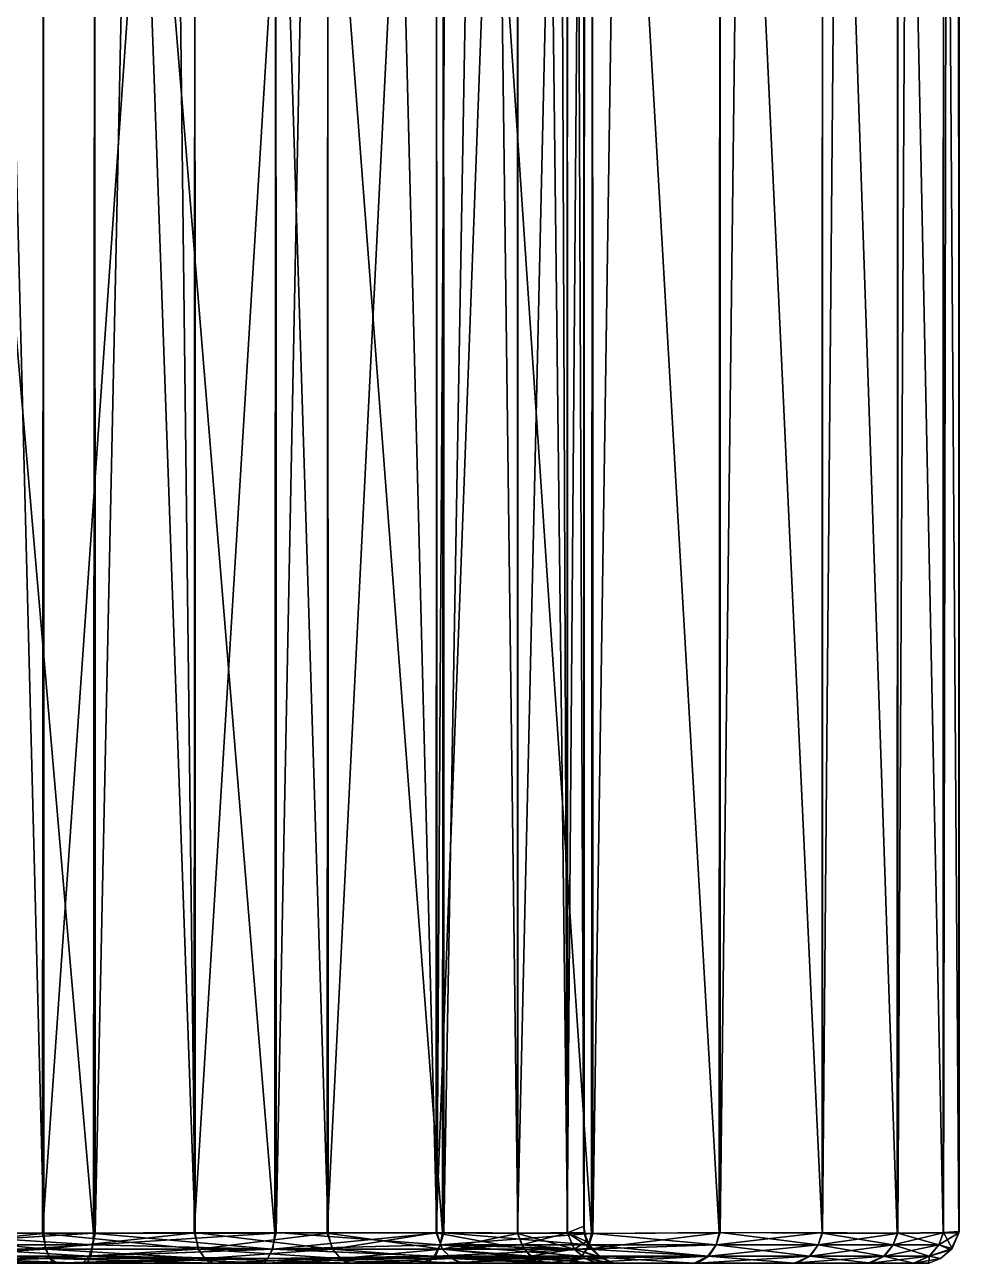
# Model space of a CAD drawing. Extents: x 1024.23 to 1033.17, y -779.2 to -772.4.
# Drawn here: x 1032.423 to 1033.17, y -779.2 to -778.21 of the extents above; entities that cross this region are included whole.
import ezdxf

# ---------------------------------------------------------------- set-up
doc = ezdxf.new("R2010")
doc.units = 0

msp = doc.modelspace()

# ---------------------------------------------------------------- linework, layer by layer
for points in [[(1032.325806, -772.424988, 5.687001), (1032.327148, -779.175659, 5.686722), (1032.478149, -772.424438, 5.650414)], [(1032.478149, -772.424438, 5.650414), (1032.327148, -779.175659, 5.686722), (1032.479492, -779.176147, 5.64992)], [(1032.478149, -772.424438, 5.650414), (1032.479492, -779.176147, 5.64992), (1032.623169, -772.4245, 5.590468)], [(1032.623169, -772.4245, 5.590468), (1032.479492, -779.176147, 5.64992), (1032.624268, -779.175354, 5.590033)], [(1032.623169, -772.4245, 5.590468), (1032.624268, -779.175354, 5.590033), (1032.757202, -772.424988, 5.508614)], [(1032.757202, -772.424988, 5.508614), (1032.624268, -779.175354, 5.590033), (1032.758179, -779.175659, 5.507812)], [(1032.757202, -772.424988, 5.508614), (1032.758179, -779.175659, 5.507812), (1032.876221, -772.424133, 5.406785)], [(1032.876221, -772.424133, 5.406785), (1032.758179, -779.175659, 5.507812), (1032.877197, -779.176147, 5.405822)], [(1032.876221, -772.424133, 5.406785), (1032.877197, -779.176147, 5.405822), (1032.978271, -772.424683, 5.287683)], [(1032.978271, -772.424683, 5.287683), (1032.877197, -779.176147, 5.405822), (1032.979004, -779.175354, 5.286726)], [(1032.978271, -772.424683, 5.287683), (1032.979004, -779.175354, 5.286726), (1033.060425, -772.424988, 5.15386)], [(1033.060425, -772.424988, 5.15386), (1032.979004, -779.175354, 5.286726), (1033.060913, -779.175842, 5.152732)], [(1033.060425, -772.424988, 5.15386), (1033.060913, -779.175842, 5.152732), (1033.120361, -772.424133, 5.009064)], [(1033.120361, -772.424133, 5.009064), (1033.060913, -779.175842, 5.152732), (1033.12085, -779.175903, 5.007745)], [(1033.120361, -772.424133, 5.009064), (1033.12085, -779.175903, 5.007745), (1033.157227, -772.424683, 4.856637)], [(1033.157227, -772.424683, 4.856637), (1033.12085, -779.175903, 5.007745), (1033.157471, -779.175354, 4.855422)], [(1033.157227, -772.424683, 4.856637), (1033.157471, -779.175354, 4.855422), (1033.170044, -772.430176, 4.699555)], [(1033.170044, -772.430176, 4.699555), (1033.157471, -779.175354, 4.855422), (1033.169922, -779.174377, 4.697008)], [(1033.169922, -779.174377, 4.697008), (1033.1698, -773.460022, 3.916914), (1033.170044, -772.430176, 4.699555)], [(1033.169922, -779.174377, 4.697008), (1033.1698, -776.00177, 3.924861), (1033.1698, -773.460022, 3.916914)], [(1032.307007, -779.175354, 5.386344), (1032.350342, -775.750183, 5.372836), (1032.438599, -779.176147, 5.346529)], [(1032.438599, -779.176147, 5.346529), (1032.350342, -775.750183, 5.372836), (1032.437866, -775.750183, 5.34627)], [(1032.438599, -779.176147, 5.346529), (1032.437866, -775.750183, 5.34627), (1032.55957, -779.175659, 5.281606)], [(1032.55957, -779.175659, 5.281606), (1032.437866, -775.750183, 5.34627), (1032.518555, -775.750183, 5.303131)], [(1032.55957, -779.175659, 5.281606), (1032.518555, -775.750183, 5.303131), (1032.558838, -775.750183, 5.281583)], [(1032.55957, -779.175659, 5.281606), (1032.558838, -775.750183, 5.281583), (1032.665649, -779.175903, 5.194431)], [(1032.665649, -779.175903, 5.194431), (1032.558838, -775.750183, 5.281583), (1032.665039, -775.750183, 5.19453)], [(1032.665649, -779.175903, 5.194431), (1032.665039, -775.750183, 5.19453), (1032.752563, -779.175354, 5.08829)], [(1032.752563, -779.175354, 5.08829), (1032.665039, -775.750183, 5.19453), (1032.751953, -775.750183, 5.088454)], [(1032.752563, -779.175354, 5.08829), (1032.751953, -775.750183, 5.088454), (1032.77356, -775.750183, 5.048143)], [(1032.752563, -779.175354, 5.08829), (1032.77356, -775.750183, 5.048143), (1032.817383, -779.176147, 4.967124)], [(1032.817383, -779.176147, 4.967124), (1032.77356, -775.750183, 5.048143), (1032.816772, -775.750183, 4.967433)], [(1032.817383, -779.176147, 4.967124), (1032.816772, -775.750183, 4.967433), (1032.857056, -779.175659, 4.835631)], [(1032.857056, -779.175659, 4.835631), (1032.816772, -775.750183, 4.967433), (1032.843262, -775.750183, 4.879859)], [(1032.857056, -779.175659, 4.835631), (1032.843262, -775.750183, 4.879859), (1032.856567, -775.750183, 4.836118)], [(1032.857056, -779.175659, 4.835631), (1032.856567, -775.750183, 4.836118), (1032.869995, -779.170166, 4.699555)], [(1032.869995, -779.170166, 4.699555), (1032.856567, -775.750183, 4.836118), (1032.869995, -775.750183, 4.699555)], [(1032.869995, -779.170166, 4.699555), (1032.869995, -775.750183, 4.699555), (1032.870239, -777.198608, 3.924685)], [(1033.169556, -777.143372, 3.916535), (1033.1698, -776.00177, 3.924861), (1033.169922, -779.174377, 4.697008)], [(1033.169922, -779.174377, 4.697008), (1033.169434, -777.201233, 3.923361), (1033.169556, -777.143372, 3.916535)], [(1032.870239, -777.198608, 3.924685), (1032.870605, -777.25708, 3.916003), (1032.869995, -779.170166, 4.699555)], [(1033.169922, -779.174377, 4.697008), (1033.169434, -777.259033, 3.915469), (1033.169434, -777.201233, 3.923361)], [(1032.869995, -779.170166, 4.699555), (1032.870605, -777.25708, 3.916003), (1032.870605, -777.311157, 3.893895)], [(1033.169434, -777.312927, 3.892862), (1033.169434, -777.259033, 3.915469), (1033.169922, -779.174377, 4.697008)], [(1032.869995, -779.170166, 4.699555), (1032.870605, -777.311157, 3.893895), (1032.870605, -777.357666, 3.85854)], [(1033.169922, -779.174377, 4.697008), (1033.169434, -777.359131, 3.857082), (1033.169434, -777.312927, 3.892862)], [(1032.870605, -777.357666, 3.85854), (1032.870605, -777.393433, 3.812354), (1032.869995, -779.170166, 4.699555)], [(1033.169922, -779.174377, 4.697008), (1033.169434, -777.39447, 3.810566), (1033.169434, -777.359131, 3.857082)], [(1032.869995, -779.170166, 4.699555), (1032.870605, -777.393433, 3.812354), (1032.870483, -777.417358, 3.755926)], [(1033.170044, -777.427429, 3.741761), (1033.169434, -777.39447, 3.810566), (1033.169922, -779.174377, 4.697008)], [(1032.869995, -779.170166, 4.699555), (1032.870483, -777.417358, 3.755926), (1032.870361, -779.175476, 3.49828)], [(1032.870361, -779.175476, 3.49828), (1032.870483, -777.417358, 3.755926), (1032.870483, -777.424316, 3.500329)], [(1032.4375, -779.176147, 2.852168), (1032.438599, -777.424133, 2.852584), (1032.30603, -779.175659, 2.812492)], [(1032.30603, -779.175659, 2.812492), (1032.438599, -777.424133, 2.852584), (1032.307007, -777.424988, 2.81277)], [(1032.325806, -779.175354, 2.512113), (1032.327148, -777.424683, 2.512391), (1032.478149, -779.175903, 2.548699)], [(1032.478149, -779.175903, 2.548699), (1032.327148, -777.424683, 2.512391), (1032.479492, -777.424133, 2.549193)], [(1032.4375, -779.176147, 2.852168), (1032.55957, -777.424683, 2.917508), (1032.438599, -777.424133, 2.852584)], [(1032.558716, -779.175354, 2.917026), (1032.55957, -777.424683, 2.917508), (1032.4375, -779.176147, 2.852168)], [(1032.478149, -779.175903, 2.548699), (1032.479492, -777.424133, 2.549193), (1032.623169, -779.175842, 2.608645)], [(1032.623169, -779.175842, 2.608645), (1032.479492, -777.424133, 2.549193), (1032.624268, -777.424988, 2.60908)], [(1032.664917, -779.175903, 3.003859), (1032.665649, -777.424377, 3.004682), (1032.558716, -779.175354, 2.917026)], [(1032.558716, -779.175354, 2.917026), (1032.665649, -777.424377, 3.004682), (1032.55957, -777.424683, 2.917508)], [(1032.623169, -779.175842, 2.608645), (1032.624268, -777.424988, 2.60908), (1032.757202, -779.175354, 2.6905)], [(1032.757202, -779.175354, 2.6905), (1032.624268, -777.424988, 2.60908), (1032.758179, -777.424683, 2.6913)], [(1032.664917, -779.175903, 3.003859), (1032.752563, -777.424988, 3.110823), (1032.665649, -777.424377, 3.004682)], [(1032.752075, -779.175659, 3.109949), (1032.752563, -777.424988, 3.110823), (1032.664917, -779.175903, 3.003859)], [(1032.817017, -779.176147, 3.230983), (1032.817383, -777.424133, 3.231989), (1032.752075, -779.175659, 3.109949)], [(1032.752075, -779.175659, 3.109949), (1032.817383, -777.424133, 3.231989), (1032.752563, -777.424988, 3.110823)], [(1032.757202, -779.175354, 2.6905), (1032.758179, -777.424683, 2.6913), (1032.876221, -779.176147, 2.792327)], [(1032.876221, -779.176147, 2.792327), (1032.758179, -777.424683, 2.6913), (1032.877197, -777.424133, 2.793291)], [(1032.817017, -779.176147, 3.230983), (1032.857056, -777.424683, 3.363482), (1032.817383, -777.424133, 3.231989)], [(1032.856812, -779.175293, 3.362523), (1032.857056, -777.424683, 3.363482), (1032.817017, -779.176147, 3.230983)], [(1032.870361, -779.175476, 3.49828), (1032.870483, -777.424316, 3.500329), (1032.856812, -779.175293, 3.362523)], [(1032.856812, -779.175293, 3.362523), (1032.870483, -777.424316, 3.500329), (1032.857056, -777.424683, 3.363482)], [(1032.876221, -779.176147, 2.792327), (1032.877197, -777.424133, 2.793291), (1032.978271, -779.175659, 2.91143)], [(1032.978271, -779.175659, 2.91143), (1032.877197, -777.424133, 2.793291), (1032.979004, -777.424988, 2.912387)], [(1032.978271, -779.175659, 2.91143), (1032.979004, -777.424988, 2.912387), (1033.060425, -779.175354, 3.045252)], [(1033.060425, -779.175354, 3.045252), (1032.979004, -777.424988, 2.912387), (1033.060913, -777.4245, 3.046382)], [(1033.060425, -779.175354, 3.045252), (1033.060913, -777.4245, 3.046382), (1033.120361, -779.176147, 3.190049)], [(1033.120361, -779.176147, 3.190049), (1033.060913, -777.4245, 3.046382), (1033.12085, -777.424377, 3.191369)], [(1033.120361, -779.176147, 3.190049), (1033.12085, -777.424377, 3.191369), (1033.157227, -779.175659, 3.342476)], [(1033.157227, -779.175659, 3.342476), (1033.12085, -777.424377, 3.191369), (1033.157471, -777.424988, 3.34369)], [(1033.157227, -779.175659, 3.342476), (1033.157471, -777.424988, 3.34369), (1033.169678, -779.175659, 3.499556)], [(1033.169678, -779.175659, 3.499556), (1033.157471, -777.424988, 3.34369), (1033.169434, -777.42395, 3.499557)], [(1033.170044, -777.427429, 3.741761), (1033.169678, -779.175659, 3.499556), (1033.169434, -777.42395, 3.499557)], [(1033.170044, -777.427429, 3.741761), (1033.169922, -779.174377, 4.697008), (1033.169678, -779.175659, 3.499556)], [(1032.872314, -779.182373, 4.699555), (1032.857056, -779.175659, 4.835631), (1032.869995, -779.170166, 4.699555)], [(1032.869995, -779.170166, 4.699555), (1032.870361, -779.175476, 3.49828), (1032.872314, -779.182373, 4.699555)], [(1032.307983, -779.188599, 2.807153), (1032.44043, -779.188599, 2.847373), (1032.30603, -779.175659, 2.812492)], [(1032.30603, -779.175659, 2.812492), (1032.44043, -779.188599, 2.847373), (1032.4375, -779.176147, 2.852168)], [(1032.307007, -779.175354, 5.386344), (1032.438599, -779.176147, 5.346529), (1032.307495, -779.188599, 5.392053)], [(1032.307495, -779.188599, 5.392053), (1032.438599, -779.176147, 5.346529), (1032.439941, -779.188599, 5.351921)], [(1032.325806, -779.18512, 2.51584), (1032.325806, -779.175354, 2.512113), (1032.478149, -779.175903, 2.548699)], [(1032.477783, -779.18512, 5.646788), (1032.327148, -779.175659, 5.686722), (1032.325806, -779.18512, 5.683273)], [(1032.325806, -779.18512, 2.51584), (1032.478149, -779.175903, 2.548699), (1032.477783, -779.18512, 2.552325)], [(1032.477783, -779.18512, 5.646788), (1032.479492, -779.176147, 5.64992), (1032.327148, -779.175659, 5.686722)], [(1032.558716, -779.175354, 2.917026), (1032.4375, -779.176147, 2.852168), (1032.562378, -779.188599, 2.912657)], [(1032.562378, -779.188599, 2.912657), (1032.4375, -779.176147, 2.852168), (1032.44043, -779.188599, 2.847373)], [(1032.55957, -779.175659, 5.281606), (1032.439941, -779.188599, 5.351921), (1032.438599, -779.176147, 5.346529)], [(1032.562012, -779.188599, 5.28672), (1032.439941, -779.188599, 5.351921), (1032.55957, -779.175659, 5.281606)], [(1032.477783, -779.18512, 2.552325), (1032.478149, -779.175903, 2.548699), (1032.623169, -779.175842, 2.608645)], [(1032.477783, -779.18512, 2.552325), (1032.623169, -779.175842, 2.608645), (1032.621582, -779.188599, 2.614051)], [(1032.620972, -779.188599, 5.585334), (1032.479492, -779.176147, 5.64992), (1032.477783, -779.18512, 5.646788)], [(1032.620972, -779.188599, 5.585334), (1032.624268, -779.175354, 5.590033), (1032.479492, -779.176147, 5.64992)], [(1032.562378, -779.188599, 2.912657), (1032.669434, -779.188599, 3.000496), (1032.558716, -779.175354, 2.917026)], [(1032.558716, -779.175354, 2.917026), (1032.669434, -779.188599, 3.000496), (1032.664917, -779.175903, 3.003859)], [(1032.665649, -779.175903, 5.194431), (1032.562012, -779.188599, 5.28672), (1032.55957, -779.175659, 5.281606)], [(1032.669067, -779.188599, 5.198953), (1032.562012, -779.188599, 5.28672), (1032.665649, -779.175903, 5.194431)], [(1032.755371, -779.18512, 5.505319), (1032.624268, -779.175354, 5.590033), (1032.620972, -779.188599, 5.585334)], [(1032.621582, -779.188599, 2.614051), (1032.623169, -779.175842, 2.608645), (1032.757202, -779.175354, 2.6905)], [(1032.621582, -779.188599, 2.614051), (1032.757202, -779.175354, 2.6905), (1032.755371, -779.18512, 2.693794)], [(1032.755371, -779.18512, 5.505319), (1032.758179, -779.175659, 5.507812), (1032.624268, -779.175354, 5.590033)], [(1032.664917, -779.175903, 3.003859), (1032.757202, -779.188599, 3.107513), (1032.752075, -779.175659, 3.109949)], [(1032.669434, -779.188599, 3.000496), (1032.757202, -779.188599, 3.107513), (1032.664917, -779.175903, 3.003859)], [(1032.752563, -779.175354, 5.08829), (1032.669067, -779.188599, 5.198953), (1032.665649, -779.175903, 5.194431)], [(1032.756958, -779.188599, 5.091995), (1032.669067, -779.188599, 5.198953), (1032.752563, -779.175354, 5.08829)], [(1032.757202, -779.188599, 3.107513), (1032.822388, -779.188599, 3.229595), (1032.752075, -779.175659, 3.109949)], [(1032.752075, -779.175659, 3.109949), (1032.822388, -779.188599, 3.229595), (1032.817017, -779.176147, 3.230983)], [(1032.752563, -779.175354, 5.08829), (1032.817383, -779.176147, 4.967124), (1032.756958, -779.188599, 5.091995)], [(1032.755371, -779.18512, 2.693794), (1032.757202, -779.175354, 2.6905), (1032.876221, -779.176147, 2.792327)], [(1032.874268, -779.18512, 5.403819), (1032.758179, -779.175659, 5.507812), (1032.755371, -779.18512, 5.505319)], [(1032.755371, -779.18512, 2.693794), (1032.876221, -779.176147, 2.792327), (1032.873047, -779.188599, 2.79692)], [(1032.756958, -779.188599, 5.091995), (1032.817383, -779.176147, 4.967124), (1032.820435, -779.18512, 4.968971)], [(1032.874268, -779.18512, 5.403819), (1032.877197, -779.176147, 5.405822), (1032.758179, -779.175659, 5.507812)], [(1032.856812, -779.175293, 3.362523), (1032.817017, -779.176147, 3.230983), (1032.862549, -779.188599, 3.362055)], [(1032.862549, -779.188599, 3.362055), (1032.817017, -779.176147, 3.230983), (1032.822388, -779.188599, 3.229595)], [(1032.857056, -779.175659, 4.835631), (1032.820435, -779.18512, 4.968971), (1032.817383, -779.176147, 4.967124)], [(1032.862427, -779.188599, 4.837527), (1032.820435, -779.18512, 4.968971), (1032.857056, -779.175659, 4.835631)], [(1032.862549, -779.188599, 3.362055), (1032.87561, -779.187988, 3.499556), (1032.856812, -779.175293, 3.362523)], [(1032.856812, -779.175293, 3.362523), (1032.87561, -779.187988, 3.499556), (1032.870361, -779.175476, 3.49828)], [(1032.872314, -779.182373, 4.699555), (1032.862427, -779.188599, 4.837527), (1032.857056, -779.175659, 4.835631)], [(1032.872314, -779.182373, 4.699555), (1032.870361, -779.175476, 3.49828), (1032.87561, -779.187988, 3.499556)], [(1032.873047, -779.188599, 2.79692), (1032.876221, -779.176147, 2.792327), (1032.978271, -779.175659, 2.91143)], [(1032.873047, -779.188599, 2.79692), (1032.978271, -779.175659, 2.91143), (1032.975708, -779.18512, 2.914135)], [(1032.975708, -779.18512, 5.284977), (1032.877197, -779.176147, 5.405822), (1032.874268, -779.18512, 5.403819)], [(1032.975708, -779.18512, 5.284977), (1032.979004, -779.175354, 5.286726), (1032.877197, -779.176147, 5.405822)], [(1032.975708, -779.18512, 2.914135), (1032.978271, -779.175659, 2.91143), (1033.060425, -779.175354, 3.045252)], [(1032.975708, -779.18512, 2.914135), (1033.060425, -779.175354, 3.045252), (1033.057373, -779.18512, 3.047392)], [(1033.057373, -779.18512, 5.151721), (1032.979004, -779.175354, 5.286726), (1032.975708, -779.18512, 5.284977)], [(1033.057373, -779.18512, 5.151721), (1033.060913, -779.175842, 5.152732), (1032.979004, -779.175354, 5.286726)], [(1033.057373, -779.18512, 3.047392), (1033.060425, -779.175354, 3.045252), (1033.120361, -779.176147, 3.190049)], [(1033.11731, -779.18512, 5.007329), (1033.060913, -779.175842, 5.152732), (1033.057373, -779.18512, 5.151721)], [(1033.057373, -779.18512, 3.047392), (1033.120361, -779.176147, 3.190049), (1033.11731, -779.18512, 3.191783)], [(1033.11731, -779.18512, 5.007329), (1033.12085, -779.175903, 5.007745), (1033.060913, -779.175842, 5.152732)], [(1033.11731, -779.18512, 3.191783), (1033.120361, -779.176147, 3.190049), (1033.157227, -779.175659, 3.342476)], [(1033.11731, -779.18512, 3.191783), (1033.157227, -779.175659, 3.342476), (1033.153687, -779.18512, 3.343752)], [(1033.153687, -779.18512, 4.855361), (1033.12085, -779.175903, 5.007745), (1033.11731, -779.18512, 5.007329)], [(1033.153687, -779.18512, 4.855361), (1033.157471, -779.175354, 4.855422), (1033.12085, -779.175903, 5.007745)], [(1033.164429, -779.187988, 4.699554), (1033.157471, -779.175354, 4.855422), (1033.153687, -779.18512, 4.855361)], [(1033.153687, -779.18512, 3.343752), (1033.157227, -779.175659, 3.342476), (1033.169678, -779.175659, 3.499556)], [(1033.153687, -779.18512, 3.343752), (1033.169678, -779.175659, 3.499556), (1033.163452, -779.189087, 3.499557)], [(1033.164429, -779.187988, 4.699554), (1033.169922, -779.174377, 4.697008), (1033.157471, -779.175354, 4.855422)], [(1033.164429, -779.187988, 4.699554), (1033.163452, -779.189087, 3.499557), (1033.169678, -779.175659, 3.499556)], [(1033.164429, -779.187988, 4.699554), (1033.169678, -779.175659, 3.499556), (1033.169922, -779.174377, 4.697008)], [(1032.307495, -779.188599, 5.392053), (1032.439941, -779.188599, 5.351921), (1032.309448, -779.196106, 5.400816)], [(1032.309448, -779.196106, 2.798298), (1032.443604, -779.196106, 2.838985), (1032.307983, -779.188599, 2.807153)], [(1032.307983, -779.188599, 2.807153), (1032.443604, -779.196106, 2.838985), (1032.44043, -779.188599, 2.847373)], [(1032.309448, -779.196106, 5.400816), (1032.439941, -779.188599, 5.351921), (1032.443604, -779.196106, 5.360128)], [(1032.474854, -779.194214, 5.639756), (1032.325806, -779.18512, 5.683273), (1032.323975, -779.194214, 5.675865)], [(1032.325195, -779.194214, 2.523446), (1032.325806, -779.18512, 2.51584), (1032.477783, -779.18512, 2.552325)], [(1032.325195, -779.194214, 2.523446), (1032.477783, -779.18512, 2.552325), (1032.476074, -779.194214, 2.55975)], [(1032.474854, -779.194214, 5.639756), (1032.477783, -779.18512, 5.646788), (1032.325806, -779.18512, 5.683273)], [(1032.562012, -779.188599, 5.28672), (1032.443604, -779.196106, 5.360128), (1032.439941, -779.188599, 5.351921)], [(1032.562378, -779.188599, 2.912657), (1032.44043, -779.188599, 2.847373), (1032.567261, -779.196106, 2.905057)], [(1032.567261, -779.196106, 2.905057), (1032.44043, -779.188599, 2.847373), (1032.443604, -779.196106, 2.838985)], [(1032.567261, -779.196106, 5.294055), (1032.443604, -779.196106, 5.360128), (1032.562012, -779.188599, 5.28672)], [(1032.620972, -779.188599, 5.585334), (1032.477783, -779.18512, 5.646788), (1032.474854, -779.194214, 5.639756)], [(1032.617188, -779.196106, 5.577195), (1032.620972, -779.188599, 5.585334), (1032.474854, -779.194214, 5.639756)], [(1032.476074, -779.194214, 2.55975), (1032.477783, -779.18512, 2.552325), (1032.621582, -779.188599, 2.614051)], [(1032.476074, -779.194214, 2.55975), (1032.621582, -779.188599, 2.614051), (1032.617188, -779.196106, 2.621918)], [(1032.669067, -779.188599, 5.198953), (1032.567261, -779.196106, 5.294055), (1032.562012, -779.188599, 5.28672)], [(1032.567261, -779.196106, 2.905057), (1032.675659, -779.196106, 2.993978), (1032.562378, -779.188599, 2.912657)], [(1032.562378, -779.188599, 2.912657), (1032.675659, -779.196106, 2.993978), (1032.669434, -779.188599, 3.000496)], [(1032.675659, -779.196106, 5.205135), (1032.567261, -779.196106, 5.294055), (1032.669067, -779.188599, 5.198953)], [(1032.617188, -779.196106, 2.621918), (1032.621582, -779.188599, 2.614051), (1032.751465, -779.194214, 2.700319)], [(1032.750488, -779.194214, 5.499545), (1032.620972, -779.188599, 5.585334), (1032.617188, -779.196106, 5.577195)], [(1032.750488, -779.194214, 5.499545), (1032.755371, -779.18512, 5.505319), (1032.620972, -779.188599, 5.585334)], [(1032.621582, -779.188599, 2.614051), (1032.755371, -779.18512, 2.693794), (1032.751465, -779.194214, 2.700319)], [(1032.756958, -779.188599, 5.091995), (1032.675659, -779.196106, 5.205135), (1032.669067, -779.188599, 5.198953)], [(1032.675659, -779.196106, 2.993978), (1032.764526, -779.196106, 3.102325), (1032.669434, -779.188599, 3.000496)], [(1032.669434, -779.188599, 3.000496), (1032.764526, -779.196106, 3.102325), (1032.757202, -779.188599, 3.107513)], [(1032.764526, -779.196106, 5.096788), (1032.675659, -779.196106, 5.205135), (1032.756958, -779.188599, 5.091995)], [(1032.868408, -779.194214, 5.398892), (1032.755371, -779.18512, 5.505319), (1032.750488, -779.194214, 5.499545)], [(1032.751465, -779.194214, 2.700319), (1032.755371, -779.18512, 2.693794), (1032.873047, -779.188599, 2.79692)], [(1032.751465, -779.194214, 2.700319), (1032.873047, -779.188599, 2.79692), (1032.866455, -779.196106, 2.803059)], [(1032.868408, -779.194214, 5.398892), (1032.874268, -779.18512, 5.403819), (1032.755371, -779.18512, 5.505319)], [(1032.756958, -779.188599, 5.091995), (1032.820435, -779.18512, 4.968971), (1032.827271, -779.194214, 4.972352)], [(1032.756958, -779.188599, 5.091995), (1032.827271, -779.194214, 4.972352), (1032.764526, -779.196106, 5.096788)], [(1032.764526, -779.196106, 3.102325), (1032.830566, -779.196106, 3.225939), (1032.757202, -779.188599, 3.107513)], [(1032.757202, -779.188599, 3.107513), (1032.830566, -779.196106, 3.225939), (1032.822388, -779.188599, 3.229595)], [(1032.862427, -779.188599, 4.837527), (1032.827271, -779.194214, 4.972352), (1032.820435, -779.18512, 4.968971)], [(1032.862549, -779.188599, 3.362055), (1032.822388, -779.188599, 3.229595), (1032.871216, -779.196106, 3.360068)], [(1032.871216, -779.196106, 3.360068), (1032.822388, -779.188599, 3.229595), (1032.830566, -779.196106, 3.225939)], [(1032.871216, -779.196106, 4.839046), (1032.827271, -779.194214, 4.972352), (1032.862427, -779.188599, 4.837527)], [(1032.882202, -779.19458, 4.699561), (1032.862427, -779.188599, 4.837527), (1032.872314, -779.182373, 4.699555)], [(1032.882202, -779.19458, 4.699561), (1032.871216, -779.196106, 4.839046), (1032.862427, -779.188599, 4.837527)], [(1032.862549, -779.188599, 3.362055), (1032.88501, -779.196106, 3.499557), (1032.87561, -779.187988, 3.499556)], [(1032.871216, -779.196106, 3.360068), (1032.88501, -779.196106, 3.499557), (1032.862549, -779.188599, 3.362055)], [(1032.866455, -779.196106, 2.803059), (1032.873047, -779.188599, 2.79692), (1032.969971, -779.194214, 2.919119)], [(1032.969238, -779.194214, 5.281025), (1032.874268, -779.18512, 5.403819), (1032.868408, -779.194214, 5.398892)], [(1032.872314, -779.182373, 4.699555), (1032.87561, -779.187988, 3.499556), (1032.882202, -779.19458, 4.699561)], [(1032.873047, -779.188599, 2.79692), (1032.975708, -779.18512, 2.914135), (1032.969971, -779.194214, 2.919119)], [(1032.969238, -779.194214, 5.281025), (1032.975708, -779.18512, 5.284977), (1032.874268, -779.18512, 5.403819)], [(1032.882202, -779.19458, 4.699561), (1032.87561, -779.187988, 3.499556), (1032.88501, -779.196106, 3.499557)], [(1033.050293, -779.194214, 5.148837), (1032.975708, -779.18512, 5.284977), (1032.969238, -779.194214, 5.281025)], [(1032.969971, -779.194214, 2.919119), (1032.975708, -779.18512, 2.914135), (1033.057373, -779.18512, 3.047392)], [(1032.969971, -779.194214, 2.919119), (1033.057373, -779.18512, 3.047392), (1033.050903, -779.194214, 3.051411)], [(1033.050293, -779.194214, 5.148837), (1033.057373, -779.18512, 5.151721), (1032.975708, -779.18512, 5.284977)], [(1033.109863, -779.194214, 5.005586), (1033.057373, -779.18512, 5.151721), (1033.050293, -779.194214, 5.148837)], [(1033.050903, -779.194214, 3.051411), (1033.057373, -779.18512, 3.047392), (1033.11731, -779.18512, 3.191783)], [(1033.050903, -779.194214, 3.051411), (1033.11731, -779.18512, 3.191783), (1033.110229, -779.194214, 3.194736)], [(1033.109863, -779.194214, 5.005586), (1033.11731, -779.18512, 5.007329), (1033.057373, -779.18512, 5.151721)], [(1033.146118, -779.194214, 4.8548), (1033.11731, -779.18512, 5.007329), (1033.109863, -779.194214, 5.005586)], [(1033.110229, -779.194214, 3.194736), (1033.11731, -779.18512, 3.191783), (1033.153687, -779.18512, 3.343752)], [(1033.110229, -779.194214, 3.194736), (1033.153687, -779.18512, 3.343752), (1033.146362, -779.194214, 3.345568)], [(1033.146118, -779.194214, 4.8548), (1033.153687, -779.18512, 4.855361), (1033.11731, -779.18512, 5.007329)], [(1033.164429, -779.187988, 4.699554), (1033.153687, -779.18512, 4.855361), (1033.146118, -779.194214, 4.8548)], [(1033.155029, -779.196106, 4.699555), (1033.164429, -779.187988, 4.699554), (1033.146118, -779.194214, 4.8548)], [(1033.146362, -779.194214, 3.345568), (1033.153687, -779.18512, 3.343752), (1033.163452, -779.189087, 3.499557)], [(1033.146362, -779.194214, 3.345568), (1033.163452, -779.189087, 3.499557), (1033.155029, -779.196106, 3.499557)], [(1033.155029, -779.196106, 4.699555), (1033.163452, -779.189087, 3.499557), (1033.164429, -779.187988, 4.699554)], [(1033.155029, -779.196106, 4.699555), (1033.155029, -779.196106, 3.499557), (1033.163452, -779.189087, 3.499557)], [(1032.309448, -779.196106, 5.400816), (1032.443604, -779.196106, 5.360128), (1032.30957, -779.199707, 5.410259)], [(1032.312988, -779.199707, 2.789523), (1032.449097, -779.199829, 2.830809), (1032.309448, -779.196106, 2.798298)], [(1032.309448, -779.196106, 2.798298), (1032.449097, -779.199829, 2.830809), (1032.443604, -779.196106, 2.838985)], [(1032.30957, -779.199707, 5.410259), (1032.443604, -779.196106, 5.360128), (1032.445557, -779.199829, 5.36977)], [(1032.445557, -779.199829, 5.36977), (1032.469482, -779.199707, 5.628175), (1032.30957, -779.199707, 5.410259)], [(1032.30957, -779.199707, 5.410259), (1032.469482, -779.199707, 5.628175), (1032.320557, -779.199707, 5.663589)], [(1032.312988, -779.199707, 2.789523), (1032.324707, -779.199707, 2.536194), (1032.449097, -779.199829, 2.830809)], [(1032.469482, -779.199707, 5.628175), (1032.323975, -779.194214, 5.675865), (1032.320557, -779.199707, 5.663589)], [(1032.469482, -779.199707, 5.628175), (1032.474854, -779.194214, 5.639756), (1032.323975, -779.194214, 5.675865)], [(1032.324707, -779.199707, 2.536194), (1032.325195, -779.194214, 2.523446), (1032.476074, -779.194214, 2.55975)], [(1032.324707, -779.199707, 2.536194), (1032.476074, -779.194214, 2.55975), (1032.473267, -779.199585, 2.571676)], [(1032.449097, -779.199829, 2.830809), (1032.324707, -779.199707, 2.536194), (1032.473267, -779.199585, 2.571676)], [(1032.567261, -779.196106, 5.294055), (1032.445557, -779.199829, 5.36977), (1032.443604, -779.196106, 5.360128)], [(1032.567261, -779.196106, 2.905057), (1032.443604, -779.196106, 2.838985), (1032.573853, -779.199707, 2.898288)], [(1032.573853, -779.199707, 2.898288), (1032.443604, -779.196106, 2.838985), (1032.449097, -779.199829, 2.830809)], [(1032.571045, -779.199707, 5.30273), (1032.445557, -779.199829, 5.36977), (1032.567261, -779.196106, 5.294055)], [(1032.445557, -779.199829, 5.36977), (1032.741821, -779.199707, 5.490183), (1032.611694, -779.199585, 5.570134)], [(1032.445557, -779.199829, 5.36977), (1032.611694, -779.199585, 5.570134), (1032.469482, -779.199707, 5.628175)], [(1032.571045, -779.199707, 5.30273), (1032.741821, -779.199707, 5.490183), (1032.445557, -779.199829, 5.36977)], [(1032.449097, -779.199829, 2.830809), (1032.473267, -779.199585, 2.571676), (1032.614868, -779.199707, 2.631165)], [(1032.449097, -779.199829, 2.830809), (1032.614868, -779.199707, 2.631165), (1032.573853, -779.199707, 2.898288)], [(1032.611694, -779.199585, 5.570134), (1032.474854, -779.194214, 5.639756), (1032.469482, -779.199707, 5.628175)], [(1032.473267, -779.199585, 2.571676), (1032.476074, -779.194214, 2.55975), (1032.617188, -779.196106, 2.621918)], [(1032.473267, -779.199585, 2.571676), (1032.617188, -779.196106, 2.621918), (1032.614868, -779.199707, 2.631165)], [(1032.611694, -779.199585, 5.570134), (1032.617188, -779.196106, 5.577195), (1032.474854, -779.194214, 5.639756)], [(1032.675659, -779.196106, 5.205135), (1032.571045, -779.199707, 5.30273), (1032.567261, -779.196106, 5.294055)], [(1032.573853, -779.199707, 2.898288), (1032.68335, -779.199707, 2.988622), (1032.567261, -779.196106, 2.905057)], [(1032.567261, -779.196106, 2.905057), (1032.68335, -779.199707, 2.988622), (1032.675659, -779.196106, 2.993978)], [(1032.680908, -779.199707, 5.212916), (1032.571045, -779.199707, 5.30273), (1032.675659, -779.196106, 5.205135)], [(1032.680908, -779.199707, 5.212916), (1032.858398, -779.199707, 5.391004), (1032.571045, -779.199707, 5.30273)], [(1032.571045, -779.199707, 5.30273), (1032.858398, -779.199707, 5.391004), (1032.741821, -779.199707, 5.490183)], [(1032.573853, -779.199707, 2.898288), (1032.614868, -779.199707, 2.631165), (1032.745239, -779.199707, 2.711452)], [(1032.573853, -779.199707, 2.898288), (1032.745239, -779.199707, 2.711452), (1032.68335, -779.199707, 2.988622)], [(1032.741821, -779.199707, 5.490183), (1032.617188, -779.196106, 5.577195), (1032.611694, -779.199585, 5.570134)], [(1032.614868, -779.199707, 2.631165), (1032.617188, -779.196106, 2.621918), (1032.751465, -779.194214, 2.700319)], [(1032.614868, -779.199707, 2.631165), (1032.751465, -779.194214, 2.700319), (1032.745239, -779.199707, 2.711452)], [(1032.741821, -779.199707, 5.490183), (1032.750488, -779.194214, 5.499545), (1032.617188, -779.196106, 5.577195)], [(1032.764526, -779.196106, 5.096788), (1032.680908, -779.199707, 5.212916), (1032.675659, -779.196106, 5.205135)], [(1032.68335, -779.199707, 2.988622), (1032.773193, -779.199707, 3.09859), (1032.675659, -779.196106, 2.993978)], [(1032.675659, -779.196106, 2.993978), (1032.773193, -779.199707, 3.09859), (1032.764526, -779.196106, 3.102325)], [(1032.77124, -779.199707, 5.103374), (1032.680908, -779.199707, 5.212916), (1032.764526, -779.196106, 5.096788)], [(1032.77124, -779.199707, 5.103374), (1032.95813, -779.199707, 5.2748), (1032.680908, -779.199707, 5.212916)], [(1032.680908, -779.199707, 5.212916), (1032.95813, -779.199707, 5.2748), (1032.858398, -779.199707, 5.391004)], [(1032.68335, -779.199707, 2.988622), (1032.745239, -779.199707, 2.711452), (1032.86145, -779.199707, 2.811142)], [(1032.68335, -779.199707, 2.988622), (1032.86145, -779.199707, 2.811142), (1032.773193, -779.199707, 3.09859)], [(1032.858398, -779.199707, 5.391004), (1032.750488, -779.194214, 5.499545), (1032.741821, -779.199707, 5.490183)], [(1032.745239, -779.199707, 2.711452), (1032.751465, -779.194214, 2.700319), (1032.866455, -779.196106, 2.803059)], [(1032.745239, -779.199707, 2.711452), (1032.866455, -779.196106, 2.803059), (1032.86145, -779.199707, 2.811142)], [(1032.858398, -779.199707, 5.391004), (1032.868408, -779.194214, 5.398892), (1032.750488, -779.194214, 5.499545)], [(1032.764526, -779.196106, 5.096788), (1032.827271, -779.194214, 4.972352), (1032.77124, -779.199707, 5.103374)], [(1032.773193, -779.199707, 3.09859), (1032.84021, -779.199829, 3.224018), (1032.764526, -779.196106, 3.102325)], [(1032.764526, -779.196106, 3.102325), (1032.84021, -779.199829, 3.224018), (1032.830566, -779.196106, 3.225939)], [(1032.77124, -779.199707, 5.103374), (1032.827271, -779.194214, 4.972352), (1032.838745, -779.199829, 4.978633)], [(1032.838745, -779.199829, 4.978633), (1033.03833, -779.199707, 5.144429), (1032.77124, -779.199707, 5.103374)], [(1032.77124, -779.199707, 5.103374), (1033.03833, -779.199707, 5.144429), (1032.95813, -779.199707, 5.2748)], [(1032.773193, -779.199707, 3.09859), (1032.86145, -779.199707, 2.811142), (1032.960571, -779.199707, 2.927784)], [(1032.773193, -779.199707, 3.09859), (1032.960571, -779.199707, 2.927784), (1032.84021, -779.199829, 3.224018)], [(1032.871216, -779.196106, 4.839046), (1032.838745, -779.199829, 4.978633), (1032.827271, -779.194214, 4.972352)], [(1032.871216, -779.196106, 3.360068), (1032.830566, -779.196106, 3.225939), (1032.880737, -779.199707, 3.359937)], [(1032.880737, -779.199707, 3.359937), (1032.830566, -779.196106, 3.225939), (1032.84021, -779.199829, 3.224018)], [(1032.880005, -779.199707, 4.842538), (1032.838745, -779.199829, 4.978633), (1032.871216, -779.196106, 4.839046)], [(1032.838745, -779.199829, 4.978633), (1033.133423, -779.199707, 4.854308), (1033.0979, -779.199585, 5.002857)], [(1032.838745, -779.199829, 4.978633), (1033.0979, -779.199585, 5.002857), (1033.03833, -779.199707, 5.144429)], [(1032.880005, -779.199707, 4.842538), (1033.133423, -779.199707, 4.854308), (1032.838745, -779.199829, 4.978633)], [(1032.84021, -779.199829, 3.224018), (1032.960571, -779.199707, 2.927784), (1033.040649, -779.199585, 3.05791)], [(1032.84021, -779.199829, 3.224018), (1033.040649, -779.199585, 3.05791), (1033.098633, -779.199707, 3.200087)], [(1032.84021, -779.199829, 3.224018), (1033.098633, -779.199707, 3.200087), (1032.880737, -779.199707, 3.359937)], [(1032.95813, -779.199707, 5.2748), (1032.868408, -779.194214, 5.398892), (1032.858398, -779.199707, 5.391004)], [(1032.86145, -779.199707, 2.811142), (1032.866455, -779.196106, 2.803059), (1032.969971, -779.194214, 2.919119)], [(1032.86145, -779.199707, 2.811142), (1032.969971, -779.194214, 2.919119), (1032.960571, -779.199707, 2.927784)], [(1032.95813, -779.199707, 5.2748), (1032.969238, -779.194214, 5.281025), (1032.868408, -779.194214, 5.398892)], [(1032.882202, -779.19458, 4.699561), (1032.880005, -779.199707, 4.842538), (1032.871216, -779.196106, 4.839046)], [(1032.880737, -779.199707, 3.359937), (1032.894165, -779.199707, 3.499552), (1032.871216, -779.196106, 3.360068)], [(1032.871216, -779.196106, 3.360068), (1032.894165, -779.199707, 3.499552), (1032.88501, -779.196106, 3.499557)], [(1032.894409, -779.199707, 4.699563), (1032.880005, -779.199707, 4.842538), (1032.882202, -779.19458, 4.699561)], [(1032.894409, -779.199707, 4.699563), (1033.145874, -779.199707, 4.699551), (1032.880005, -779.199707, 4.842538)], [(1032.880005, -779.199707, 4.842538), (1033.145874, -779.199707, 4.699551), (1033.133423, -779.199707, 4.854308)], [(1032.880737, -779.199707, 3.359937), (1033.098633, -779.199707, 3.200087), (1033.134033, -779.199707, 3.349041)], [(1032.880737, -779.199707, 3.359937), (1033.134033, -779.199707, 3.349041), (1032.894165, -779.199707, 3.499552)], [(1032.882202, -779.19458, 4.699561), (1032.88501, -779.196106, 3.499557), (1032.894165, -779.199707, 3.499552)], [(1032.882202, -779.19458, 4.699561), (1032.894165, -779.199707, 3.499552), (1032.894409, -779.199707, 4.699563)], [(1032.894165, -779.199707, 3.499552), (1033.134033, -779.199707, 3.349041), (1033.14563, -779.199707, 3.499563)], [(1032.894165, -779.199707, 3.499552), (1033.14563, -779.199707, 3.499563), (1032.894409, -779.199707, 4.699563)], [(1032.894409, -779.199707, 4.699563), (1033.14563, -779.199707, 3.499563), (1033.145874, -779.199707, 4.699551)], [(1033.03833, -779.199707, 5.144429), (1032.969238, -779.194214, 5.281025), (1032.95813, -779.199707, 5.2748)], [(1032.960571, -779.199707, 2.927784), (1032.969971, -779.194214, 2.919119), (1033.050903, -779.194214, 3.051411)], [(1032.960571, -779.199707, 2.927784), (1033.050903, -779.194214, 3.051411), (1033.040649, -779.199585, 3.05791)], [(1033.03833, -779.199707, 5.144429), (1033.050293, -779.194214, 5.148837), (1032.969238, -779.194214, 5.281025)], [(1033.0979, -779.199585, 5.002857), (1033.050293, -779.194214, 5.148837), (1033.03833, -779.199707, 5.144429)], [(1033.040649, -779.199585, 3.05791), (1033.050903, -779.194214, 3.051411), (1033.110229, -779.194214, 3.194736)], [(1033.040649, -779.199585, 3.05791), (1033.110229, -779.194214, 3.194736), (1033.098633, -779.199707, 3.200087)], [(1033.0979, -779.199585, 5.002857), (1033.109863, -779.194214, 5.005586), (1033.050293, -779.194214, 5.148837)], [(1033.133423, -779.199707, 4.854308), (1033.109863, -779.194214, 5.005586), (1033.0979, -779.199585, 5.002857)], [(1033.098633, -779.199707, 3.200087), (1033.110229, -779.194214, 3.194736), (1033.146362, -779.194214, 3.345568)], [(1033.098633, -779.199707, 3.200087), (1033.146362, -779.194214, 3.345568), (1033.134033, -779.199707, 3.349041)], [(1033.133423, -779.199707, 4.854308), (1033.146118, -779.194214, 4.8548), (1033.109863, -779.194214, 5.005586)], [(1033.145874, -779.199707, 4.699551), (1033.146118, -779.194214, 4.8548), (1033.133423, -779.199707, 4.854308)], [(1033.134033, -779.199707, 3.349041), (1033.146362, -779.194214, 3.345568), (1033.155029, -779.196106, 3.499557)], [(1033.134033, -779.199707, 3.349041), (1033.155029, -779.196106, 3.499557), (1033.14563, -779.199707, 3.499563)], [(1033.145874, -779.199707, 4.699551), (1033.14563, -779.199707, 3.499563), (1033.155029, -779.196106, 3.499557)], [(1033.145874, -779.199707, 4.699551), (1033.155029, -779.196106, 4.699555), (1033.146118, -779.194214, 4.8548)], [(1033.145874, -779.199707, 4.699551), (1033.155029, -779.196106, 3.499557), (1033.155029, -779.196106, 4.699555)]]:
    msp.add_3dface(points)

doc.saveas('drawing.dxf')
